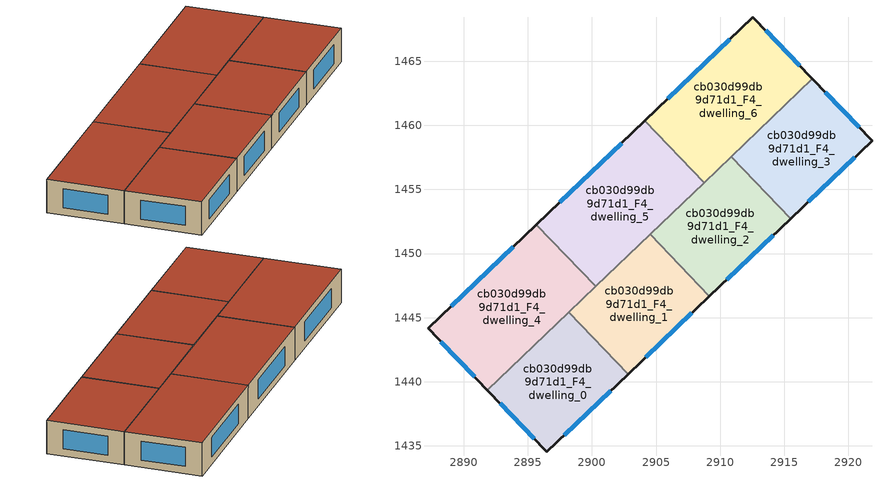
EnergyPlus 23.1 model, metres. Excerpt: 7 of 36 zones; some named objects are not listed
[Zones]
cb030d99db9d71d1_F4_dwelling_0
 floor to cb030d99db9d71d1_F3_dwelling_0 (EU_floor_Construction): 2898.2,1445.43 2902.82,1440.6 2896.48,1434.54 2891.85,1439.35 z12
 wall outside (EU_wall_Construction): 2891.85,1439.35 2896.48,1434.54 2902.82,1440.6 z12:15
 wall to cb030d99db9d71d1_F4_dwelling_1 (EU_wall_Construction): 2902.82,1440.6 2898.2,1445.43 z12:15
 wall to cb030d99db9d71d1_F4_dwelling_4 (EU_wall_Construction): 2898.2,1445.43 2891.85,1439.35 z12:15
 window (EU_Window_Construction): 2897.84,1435.84 2901.46,1439.3 / 2892.84,1438.32 2895.49,1435.57 z12.64:14.36
 roof outside (EU_roof_Construction): 2902.82,1440.6 2898.2,1445.43 2891.85,1439.35 2896.48,1434.54 z15
cb030d99db9d71d1_F4_dwelling_1
 floor to cb030d99db9d71d1_F3_dwelling_1 (EU_floor_Construction): 2904.53,1451.5 2909.16,1446.67 2902.82,1440.6 2898.2,1445.43 z12
 wall outside (EU_wall_Construction): 2902.82,1440.6 2909.16,1446.67 z12:15
 wall to cb030d99db9d71d1_F4_dwelling_2 (EU_wall_Construction): 2909.16,1446.67 2904.53,1451.5 z12:15
 wall to cb030d99db9d71d1_F4_dwelling_5 (EU_wall_Construction): 2904.53,1451.5 2900.29,1447.43 z12:15
 wall to cb030d99db9d71d1_F4_dwelling_4 (EU_wall_Construction): 2900.29,1447.43 2898.2,1445.43 z12:15
 window (EU_Window_Construction): 2904.17,1441.9 2907.8,1445.37 z12.64:14.36
 roof outside (EU_roof_Construction): 2909.16,1446.67 2904.53,1451.5 2898.2,1445.43 2902.82,1440.6 z15
cb030d99db9d71d1_F4_dwelling_2
 floor to cb030d99db9d71d1_F3_dwelling_2 (EU_floor_Construction): 2910.87,1457.56 2915.49,1452.73 2909.16,1446.67 2904.53,1451.5 z12
 wall outside (EU_wall_Construction): 2909.16,1446.67 2915.49,1452.73 z12:15
 wall to cb030d99db9d71d1_F4_dwelling_3 (EU_wall_Construction): 2915.49,1452.73 2910.87,1457.56 z12:15
 wall to cb030d99db9d71d1_F4_dwelling_6 (EU_wall_Construction): 2910.87,1457.56 2908.74,1455.52 z12:15
 wall to cb030d99db9d71d1_F4_dwelling_5 (EU_wall_Construction): 2908.74,1455.52 2904.53,1451.5 z12:15
 window (EU_Window_Construction): 2910.51,1447.97 2914.14,1451.43 z12.64:14.36
 roof outside (EU_roof_Construction): 2915.49,1452.73 2910.87,1457.56 2904.53,1451.5 2909.16,1446.67 z15
cb030d99db9d71d1_F4_dwelling_3
 floor to cb030d99db9d71d1_F3_dwelling_3 (EU_floor_Construction): 2917.2,1463.62 2921.84,1458.8 2915.49,1452.73 2910.87,1457.56 z12
 wall outside (EU_wall_Construction): 2915.49,1452.73 2921.84,1458.8 2917.2,1463.62 z12:15
 wall to cb030d99db9d71d1_F4_dwelling_6 (EU_wall_Construction): 2917.2,1463.62 2910.87,1457.56 z12:15
 window (EU_Window_Construction): 2920.85,1459.83 2918.19,1462.59 / 2916.85,1454.03 2920.48,1457.5 z12.64:14.36
 roof outside (EU_roof_Construction): 2921.84,1458.8 2917.2,1463.62 2910.87,1457.56 2915.49,1452.73 z15
cb030d99db9d71d1_F4_dwelling_4
 floor to cb030d99db9d71d1_F3_dwelling_4 (EU_floor_Construction): 2895.67,1452.26 2900.29,1447.43 2891.85,1439.35 2887.21,1444.17 z12
 wall outside (EU_wall_Construction): 2895.67,1452.26 2887.21,1444.17 2891.85,1439.35 z12:15
 wall to cb030d99db9d71d1_F4_dwelling_5 (EU_wall_Construction): 2900.29,1447.43 2895.67,1452.26 z12:15
 window (EU_Window_Construction): 2888.2,1443.13 2890.85,1440.38 / 2893.85,1450.53 2889.02,1445.9 z12.64:14.36
 roof outside (EU_roof_Construction): 2900.29,1447.43 2895.67,1452.26 2887.21,1444.17 2891.85,1439.35 z15
cb030d99db9d71d1_F4_dwelling_5
 floor to cb030d99db9d71d1_F3_dwelling_5 (EU_floor_Construction): 2904.11,1460.35 2908.74,1455.52 2900.29,1447.43 2895.67,1452.26 z12
 wall outside (EU_wall_Construction): 2904.11,1460.35 2895.67,1452.26 z12:15
 wall to cb030d99db9d71d1_F4_dwelling_6 (EU_wall_Construction): 2908.74,1455.52 2904.11,1460.35 z12:15
 window (EU_Window_Construction): 2902.31,1458.62 2897.48,1453.99 z12.64:14.36
 roof outside (EU_roof_Construction): 2908.74,1455.52 2904.11,1460.35 2895.67,1452.26 2900.29,1447.43 z15
cb030d99db9d71d1_F4_dwelling_6
 floor to cb030d99db9d71d1_F3_dwelling_6 (EU_floor_Construction): 2912.55,1468.43 2917.2,1463.62 2908.74,1455.52 2904.11,1460.35 z12
 wall outside (EU_wall_Construction): 2917.2,1463.62 2912.55,1468.43 2904.11,1460.35 z12:15
 window (EU_Window_Construction): 2916.2,1464.65 2913.55,1467.4 / 2910.75,1466.7 2905.92,1462.08 z12.64:14.36
 roof outside (EU_roof_Construction): 2917.2,1463.62 2912.55,1468.43 2904.11,1460.35 2908.74,1455.52 z15
[Building]
EU S2 Campaign: North Axis=0; Terrain=City; Solar Distribution=FullExterior
[Site:Location]
Yerevan-Zvartnots.Intl.AP: Latitude=40.15; Longitude=44.383; Time Zone=4; Elevation=854
[SizingPeriod:WeatherFileDays]
AnnualSizingPeriod: Begin Month=1; Begin Day of Month=1; End Month=12; End Day of Month=31; Day of Week for Start Day=Monday; Use Weather File Daylight Saving Period=No; Use Weather File Rain and Snow Indicators=No
[MATERIAL]
EU_InternalMass_Material: Roughness=MediumRough; Thickness=0.1; Conductivity=1; Density=1800; Specific Heat=900; Thermal Absorptance=0.9; Solar Absorptance=0.7; Visible Absorptance=0.7
[MATERIAL:NOMASS] Roughness=MediumRough; Thermal Absorptance=0.9; Solar Absorptance=0.7; Visible Absorptance=0.7
Name | Thermal Resistance
EU_wall_NoMass | 1.05043
EU_roof_NoMass | 1.45357
EU_floor_NoMass | 0.478065
[WINDOWMATERIAL:SIMPLEGLAZINGSYSTEM]
EU_Window_SimpleGlazing: UFactor=2.5566; Solar Heat Gain Coefficient=0.75; Visible Transmittance=0.75
[CONSTRUCTION]
EU_wall_Construction: EU_wall_NoMass
EU_roof_Construction: EU_roof_NoMass
EU_floor_Construction: EU_floor_NoMass
EU_Window_Construction: EU_Window_SimpleGlazing
EU_InternalMass_Construction: EU_InternalMass_Material
[ZONE] Type=1; Multiplier=1; Ceiling Height=autocalculate; Floor Area=autocalculate; Part of Total Floor Area=Yes
Name | Volume
cb030d99db9d71d1_F4_dwelling_0 | 175.922
cb030d99db9d71d1_F4_dwelling_1 | 175.909
cb030d99db9d71d1_F4_dwelling_2 | 175.934
cb030d99db9d71d1_F4_dwelling_3 | 175.924
cb030d99db9d71d1_F4_dwelling_4 | 234.57
cb030d99db9d71d1_F4_dwelling_5 | 234.579
cb030d99db9d71d1_F4_dwelling_6 | 234.588
[INTERNALMASS] Construction=EU_InternalMass_Construction
Name | Zone or ZoneList | Surface Area
cb030d99db9d71d1_F4_dwelling_0_EU_InternalMass | cb030d99db9d71d1_F4_dwelling_0 | 58.6406
cb030d99db9d71d1_F4_dwelling_1_EU_InternalMass | cb030d99db9d71d1_F4_dwelling_1 | 58.6363
cb030d99db9d71d1_F4_dwelling_2_EU_InternalMass | cb030d99db9d71d1_F4_dwelling_2 | 58.6447
cb030d99db9d71d1_F4_dwelling_3_EU_InternalMass | cb030d99db9d71d1_F4_dwelling_3 | 58.6412
cb030d99db9d71d1_F4_dwelling_4_EU_InternalMass | cb030d99db9d71d1_F4_dwelling_4 | 78.1901
cb030d99db9d71d1_F4_dwelling_5_EU_InternalMass | cb030d99db9d71d1_F4_dwelling_5 | 78.193
cb030d99db9d71d1_F4_dwelling_6_EU_InternalMass | cb030d99db9d71d1_F4_dwelling_6 | 78.1962
[OTHEREQUIPMENT] Fuel Type=Electricity; Design Level Calculation Method=Watts/Area; Power per Zone Floor Area=1; Fraction Latent=0; Fraction Radiant=0; Fraction Lost=0; Carbon Dioxide Generation Rate=0; EndUse Subcategory=EU_Step8_InternalGains
Name | Zone or ZoneList or Space or SpaceList | Schedule
EU_Step8_InternalGain_cb030d99db9d71d1_F4_dwelling_0_f000 | cb030d99db9d71d1_F4_dwelling_0 | EU_Step8_GainSchedule_cb030d99db9d71d1_F4_dwelling_0_f000
EU_Step8_InternalGain_cb030d99db9d71d1_F4_dwelling_1_f000 | cb030d99db9d71d1_F4_dwelling_1 | EU_Step8_GainSchedule_cb030d99db9d71d1_F4_dwelling_1_f000
EU_Step8_InternalGain_cb030d99db9d71d1_F4_dwelling_2_f000 | cb030d99db9d71d1_F4_dwelling_2 | EU_Step8_GainSchedule_cb030d99db9d71d1_F4_dwelling_2_f000
EU_Step8_InternalGain_cb030d99db9d71d1_F4_dwelling_3_f000 | cb030d99db9d71d1_F4_dwelling_3 | EU_Step8_GainSchedule_cb030d99db9d71d1_F4_dwelling_3_f000
EU_Step8_InternalGain_cb030d99db9d71d1_F4_dwelling_4_f000 | cb030d99db9d71d1_F4_dwelling_4 | EU_Step8_GainSchedule_cb030d99db9d71d1_F4_dwelling_4_f000
EU_Step8_InternalGain_cb030d99db9d71d1_F4_dwelling_5_f000 | cb030d99db9d71d1_F4_dwelling_5 | EU_Step8_GainSchedule_cb030d99db9d71d1_F4_dwelling_5_f000
EU_Step8_InternalGain_cb030d99db9d71d1_F4_dwelling_6_f000 | cb030d99db9d71d1_F4_dwelling_6 | EU_Step8_GainSchedule_cb030d99db9d71d1_F4_dwelling_6_f000
[ZONEVENTILATION:DESIGNFLOWRATE] Schedule=EU_AlwaysOn; Design Flow Rate Calculation Method=AirChanges/Hour; Air Changes per Hour=0.557805; Ventilation Type=Natural; Fan Pressure Rise=0; Fan Total Efficiency=1; Constant Term Coefficient=1; Temperature Term Coefficient=0; Velocity Term Coefficient=0; Velocity Squared Term Coefficient=0; Minimum Indoor Temperature=-100; Maximum Indoor Temperature=100; Delta Temperature=-100; Minimum Outdoor Temperature=-100; Maximum Outdoor Temperature=100; Maximum Wind Speed=40
Name | Zone or ZoneList or Space or SpaceList
EU_ConstantAir_cb030d99db9d71d1_F4_dwelling_0 | cb030d99db9d71d1_F4_dwelling_0
EU_ConstantAir_cb030d99db9d71d1_F4_dwelling_1 | cb030d99db9d71d1_F4_dwelling_1
EU_ConstantAir_cb030d99db9d71d1_F4_dwelling_2 | cb030d99db9d71d1_F4_dwelling_2
EU_ConstantAir_cb030d99db9d71d1_F4_dwelling_3 | cb030d99db9d71d1_F4_dwelling_3
EU_ConstantAir_cb030d99db9d71d1_F4_dwelling_4 | cb030d99db9d71d1_F4_dwelling_4
EU_ConstantAir_cb030d99db9d71d1_F4_dwelling_5 | cb030d99db9d71d1_F4_dwelling_5
EU_ConstantAir_cb030d99db9d71d1_F4_dwelling_6 | cb030d99db9d71d1_F4_dwelling_6
[HVACTEMPLATE:ZONE:IDEALLOADSAIRSYSTEM] System Availability Schedule=EU_AlwaysOn; Maximum Heating Supply Air Temperature=50; Minimum Cooling Supply Air Temperature=13; Maximum Heating Supply Air Humidity Ratio=0.0156; Minimum Cooling Supply Air Humidity Ratio=0.0077; Heating Limit=NoLimit; Cooling Limit=NoLimit; Heating Availability Schedule=EU_AlwaysOn; Cooling Availability Schedule=EU_CoolingOff; Dehumidification Control Type=ConstantSensibleHeatRatio; Cooling Sensible Heat Ratio=0.7; Dehumidification Setpoint=60; Humidification Control Type=None; Humidification Setpoint=30; Outdoor Air Method=None; Outdoor Air Flow Rate per Person=0.00944; Outdoor Air Flow Rate per Zone Floor Area=0; Outdoor Air Flow Rate per Zone=0; Demand Controlled Ventilation Type=None; Outdoor Air Economizer Type=NoEconomizer; Heat Recovery Type=None; Sensible Heat Recovery Effectiveness=0.7; Latent Heat Recovery Effectiveness=0.65
Name | Template Thermostat
cb030d99db9d71d1_F4_dwelling_0 | EU_HeatOnly_cb030d99db9d71d1_F4_dwelling_0
cb030d99db9d71d1_F4_dwelling_1 | EU_HeatOnly_cb030d99db9d71d1_F4_dwelling_1
cb030d99db9d71d1_F4_dwelling_2 | EU_HeatOnly_cb030d99db9d71d1_F4_dwelling_2
cb030d99db9d71d1_F4_dwelling_3 | EU_HeatOnly_cb030d99db9d71d1_F4_dwelling_3
cb030d99db9d71d1_F4_dwelling_4 | EU_HeatOnly_cb030d99db9d71d1_F4_dwelling_4
cb030d99db9d71d1_F4_dwelling_5 | EU_HeatOnly_cb030d99db9d71d1_F4_dwelling_5
cb030d99db9d71d1_F4_dwelling_6 | EU_HeatOnly_cb030d99db9d71d1_F4_dwelling_6
[SIZING:ZONE] Zone Cooling Design Supply Air Temperature Input Method=SupplyAirTemperature; Zone Cooling Design Supply Air Temperature=13; Zone Heating Design Supply Air Temperature Input Method=SupplyAirTemperature; Zone Heating Design Supply Air Temperature=50; Zone Cooling Design Supply Air Humidity Ratio=0.008; Zone Heating Design Supply Air Humidity Ratio=0.008; Cooling Design Air Flow Method=DesignDay; Cooling Design Air Flow Rate=0; Cooling Minimum Air Flow per Zone Floor Area=0.000762; Cooling Minimum Air Flow=0; Cooling Minimum Air Flow Fraction=0.2; Heating Design Air Flow Method=DesignDay; Heating Design Air Flow Rate=0; Heating Maximum Air Flow per Zone Floor Area=0.002032; Heating Maximum Air Flow=0.141576; Heating Maximum Air Flow Fraction=0.3; Account for Dedicated Outdoor Air System=No; Dedicated Outdoor Air System Control Strategy=NeutralSupplyAir; Dedicated Outdoor Air Low Setpoint Temperature for Design=autosize; Dedicated Outdoor Air High Setpoint Temperature for Design=autosize; Zone Load Sizing Method=Sensible Load Only No Latent Load; Zone Latent Cooling Design Supply Air Humidity Ratio Input Method=HumidityRatioDifference; Zone Cooling Design Supply Air Humidity Ratio Difference=0.005; Zone Latent Heating Design Supply Air Humidity Ratio Input Method=HumidityRatioDifference; Zone Humidification Design Supply Air Humidity Ratio Difference=0.005
cb030d99db9d71d1_F4_dwelling_0; cb030d99db9d71d1_F4_dwelling_1; cb030d99db9d71d1_F4_dwelling_2; cb030d99db9d71d1_F4_dwelling_3; cb030d99db9d71d1_F4_dwelling_4; cb030d99db9d71d1_F4_dwelling_5; cb030d99db9d71d1_F4_dwelling_6
[SCHEDULE:CONSTANT]
Name | Hourly Value
EU_AlwaysOn | 1
EU_CoolingOff | 0
[SCHEDULE:FILE] Column Number=1; Rows to Skip at Top=0; Number of Hours of Data=8760; Column Separator=Comma; Interpolate to Timestep=No; Minutes per Item=60; Adjust Schedule for Daylight Savings=Yes
Name | File
EU_Step8_GainSchedule_cb030d99db9d71d1_F4_dwelling_0_f000 | ../../schedules/cb030d99db9d71d1/cb030d99db9d71d1_F4_dwelling_0_f000_gain.csv
EU_Step8_GainSchedule_cb030d99db9d71d1_F4_dwelling_1_f000 | ../../schedules/cb030d99db9d71d1/cb030d99db9d71d1_F4_dwelling_1_f000_gain.csv
EU_Step8_GainSchedule_cb030d99db9d71d1_F4_dwelling_2_f000 | ../../schedules/cb030d99db9d71d1/cb030d99db9d71d1_F4_dwelling_2_f000_gain.csv
EU_Step8_GainSchedule_cb030d99db9d71d1_F4_dwelling_3_f000 | ../../schedules/cb030d99db9d71d1/cb030d99db9d71d1_F4_dwelling_3_f000_gain.csv
EU_Step8_GainSchedule_cb030d99db9d71d1_F4_dwelling_4_f000 | ../../schedules/cb030d99db9d71d1/cb030d99db9d71d1_F4_dwelling_4_f000_gain.csv
EU_Step8_GainSchedule_cb030d99db9d71d1_F4_dwelling_5_f000 | ../../schedules/cb030d99db9d71d1/cb030d99db9d71d1_F4_dwelling_5_f000_gain.csv
EU_Step8_GainSchedule_cb030d99db9d71d1_F4_dwelling_6_f000 | ../../schedules/cb030d99db9d71d1/cb030d99db9d71d1_F4_dwelling_6_f000_gain.csv
